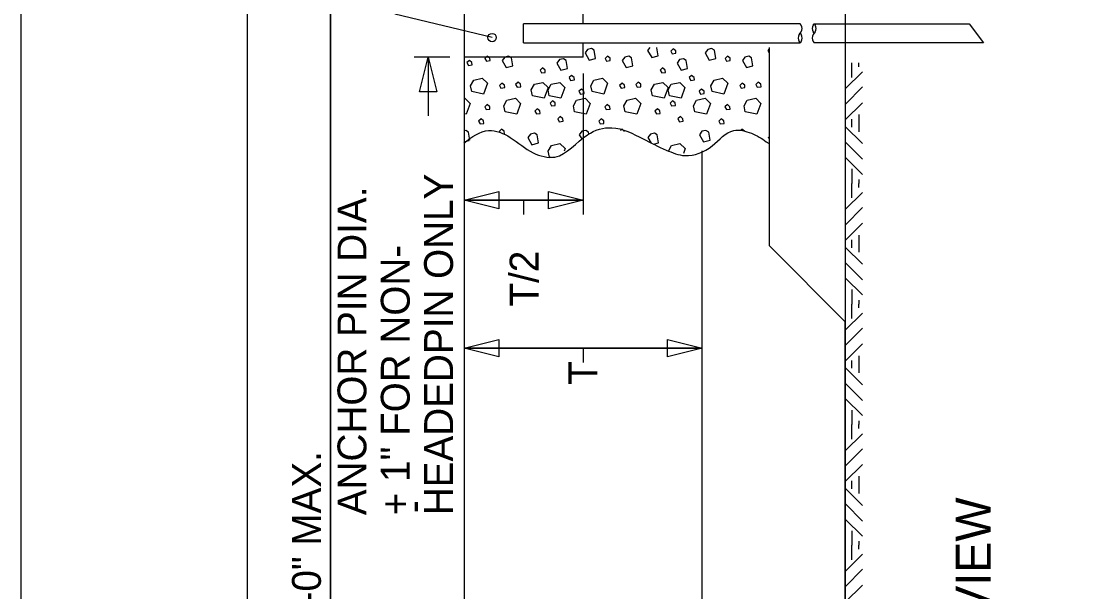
# Model space of a CAD drawing. Extents: x -0.8 to 7.7, y -0.5 to 10.5.
# Drawn here: x -0.625 to 2.323, y 5.043 to 6.622 of the extents above; entities that cross this region are included whole.
import ezdxf

# ---------------------------------------------------------------- set-up
doc = ezdxf.new("R2010")
doc.units = 0
for name, color, linetype in [('Level 1', 7, 'Continuous'), ('Level 2', 7, 'Continuous'), ('Level 3', 7, 'Continuous'), ('Level 63', 7, 'Continuous')]:
    doc.layers.add(name, color=color, linetype=linetype)

msp = doc.modelspace()

# ---------------------------------------------------------------- linework, layer by layer
at = {"layer": 'Level 1'}
for p, q in [((1.657, 6.5066), (1.657, 6.1729)), ((1.6754, 6.4663), (1.6754, 6.5066)), ((1.6948, 6.4958), (1.6948, 6.5066)), ((1.657, 6.4343), (1.7044, 6.4816)), ((1.6577, 6.3925), (1.7051, 6.4399)), ((1.657, 6.3489), (1.7044, 6.3962)), ((1.6754, 6.3289), (1.6754, 6.3508)), ((1.695, 6.316), (1.695, 6.3636)), ((1.657, 6.3306), (1.7044, 6.2832)), ((1.6577, 6.2871), (1.7051, 6.2397)), ((1.657, 6.2454), (1.7044, 6.198)), ((1.6754, 6.2132), (1.6754, 6.1729)), ((1.657, 6.1729), (1.657, 5.8392)), ((1.6754, 6.1326), (1.6754, 6.1729)), ((1.6948, 6.1839), (1.6948, 6.1729)), ((1.6948, 6.1619), (1.6948, 6.1729)), ((1.657, 6.1006), (1.7044, 6.1479)), ((1.6577, 6.0587), (1.7051, 6.1061)), ((1.657, 6.0152), (1.7044, 6.0625)), ((1.6754, 5.9951), (1.6754, 6.017)), ((1.695, 5.9823), (1.695, 6.0298)), ((1.657, 5.9969), (1.7044, 5.9496)), ((1.6577, 5.9534), (1.7051, 5.906)), ((1.657, 5.9117), (1.7044, 5.8643)), ((1.6754, 5.8795), (1.6754, 5.8392)), ((1.657, 5.8392), (1.657, 5.5054)), ((1.6754, 5.7988), (1.6754, 5.8392)), ((1.6948, 5.8502), (1.6948, 5.8392)), ((1.6948, 5.8282), (1.6948, 5.8392)), ((1.657, 5.7667), (1.7044, 5.8141)), ((1.6577, 5.7249), (1.7051, 5.7724)), ((1.657, 5.6813), (1.7044, 5.7288)), ((1.695, 5.6485), (1.695, 5.6961)), ((1.657, 5.6632), (1.7044, 5.6159)), ((1.6754, 5.6614), (1.6754, 5.6832)), ((1.6577, 5.6196), (1.7051, 5.5723)), ((1.657, 5.5778), (1.7044, 5.5305)), ((1.6754, 5.5458), (1.6754, 5.5054)), ((1.6948, 5.5163), (1.6948, 5.5054)), ((1.657, 5.5054), (1.657, 5.1717)), ((1.6754, 5.4651), (1.6754, 5.5054)), ((1.6948, 5.4944), (1.6948, 5.5054)), ((1.657, 5.4329), (1.7044, 5.4803)), ((1.6577, 5.3912), (1.7051, 5.4386)), ((1.657, 5.3476), (1.7044, 5.395)), ((1.6754, 5.3276), (1.6754, 5.3495)), ((1.695, 5.3148), (1.695, 5.3624)), ((1.657, 5.3294), (1.7044, 5.282)), ((1.6577, 5.2859), (1.7051, 5.2383)), ((1.657, 5.244), (1.7044, 5.1966)), ((1.6754, 5.2119), (1.6754, 5.1717)), ((1.657, 5.1717), (1.657, 4.8378)), ((1.6754, 5.1313), (1.6754, 5.1717)), ((1.6948, 5.1825), (1.6948, 5.1717)), ((1.6948, 5.1607), (1.6948, 5.1717)), ((1.657, 5.0992), (1.7044, 5.1466)), ((1.6577, 5.0575), (1.7051, 5.1049)), ((1.657, 5.0138), (1.7044, 5.0612))]:
    msp.add_line(p, q, dxfattribs=at)
at = {"layer": 'Level 2'}
for p, q in [((1.657, 8.3376), (1.657, 1.4344)), ((0.6785, 6.5764), (0.4095, 6.6415)), ((0.601, 6.6546), (0.601, 6.5226)), ((0.931, 6.615), (0.931, 6.6546)), ((1.5319, 6.615), (0.766, 6.615)), ((0.766, 6.5622), (0.766, 6.615)), ((1.5348, 6.6111), (1.5319, 6.615)), ((1.5679, 6.6111), (1.5708, 6.615)), ((1.5708, 6.615), (2.0002, 6.615)), ((1.5708, 6.615), (1.5736, 6.6111)), ((2.0002, 6.615), (2.0398, 6.5622)), ((1.5291, 6.5847), (1.5348, 6.5924)), ((1.5319, 6.5886), (1.5348, 6.5847)), ((1.5736, 6.5924), (1.5679, 6.5847)), ((1.5708, 6.5886), (1.5679, 6.5924)), ((0.766, 6.5622), (1.5319, 6.5622)), ((0.931, 6.5226), (0.931, 6.5622)), ((1.4458, 6.549), (1.4458, 6.0013)), ((1.5319, 6.5622), (1.5291, 6.566)), ((1.5348, 6.566), (1.5319, 6.5622)), ((1.5679, 6.566), (1.5708, 6.5622)), ((2.0398, 6.5622), (1.5708, 6.5622)), ((0.5614, 6.5226), (0.4624, 6.5226)), ((0.601, 6.5226), (0.601, 3.4538)), ((0.931, 6.5226), (0.601, 6.5226)), ((0.931, 6.4768), (0.931, 6.087)), ((1.261, 3.7329), (1.261, 6.2633)), ((0.766, 6.1266), (0.766, 6.087)), ((1.657, 5.7901), (1.4458, 6.0013)), ((1.657, 4.2062), (1.657, 5.7901)), ((0.931, 5.7172), (0.931, 5.6776))]:
    msp.add_line(p, q, dxfattribs=at)
for points in [[(0.9474, 6.5145), (0.9653, 6.5191), (0.9618, 6.5417), (0.954, 6.5463), (0.9433, 6.5438), (0.9362, 6.534)], [(1.1776, 6.5314), (1.1878, 6.533), (1.1872, 6.5396), (1.1802, 6.5454), (1.1735, 6.5392)], [(1.28, 6.5145), (1.2981, 6.5191), (1.2945, 6.5417), (1.2868, 6.5463), (1.2761, 6.5438), (1.2688, 6.534)], [(0.6628, 6.5115), (0.6731, 6.5131), (0.6726, 6.5197), (0.6654, 6.5253), (0.6588, 6.5191)], [(0.7178, 6.4935), (0.7357, 6.4981), (0.7321, 6.5207), (0.7244, 6.5253), (0.7136, 6.5227), (0.7065, 6.5131)], [(0.8695, 6.4864), (0.8875, 6.4909), (0.8839, 6.5136), (0.8762, 6.5181), (0.8654, 6.5156), (0.8581, 6.5058)], [(0.9956, 6.5115), (1.0059, 6.5131), (1.0053, 6.5197), (0.9981, 6.5253), (0.9915, 6.5191)], [(1.0503, 6.4935), (1.0684, 6.4981), (1.0649, 6.5207), (1.0571, 6.5253), (1.0464, 6.5227), (1.0391, 6.5131)], [(1.2021, 6.4864), (1.2202, 6.4909), (1.2165, 6.5136), (1.2087, 6.5181), (1.198, 6.5156), (1.1909, 6.5058)], [(1.3283, 6.5115), (1.3385, 6.5131), (1.3381, 6.5197), (1.3308, 6.5253), (1.3242, 6.5191)], [(1.3831, 6.4935), (1.4011, 6.4981), (1.3975, 6.5207), (1.3898, 6.5253), (1.379, 6.5227), (1.3719, 6.5131)], [(0.6132, 6.4997), (0.6235, 6.5013), (0.6229, 6.5079), (0.6158, 6.5136), (0.6091, 6.5075)], [(0.8156, 6.4786), (0.8259, 6.4802), (0.8254, 6.4868), (0.8182, 6.4926), (0.8116, 6.4864)], [(1.1484, 6.4786), (1.1586, 6.4802), (1.1582, 6.4868), (1.1509, 6.4926), (1.1442, 6.4864)], [(0.6229, 6.4269), (0.6192, 6.4434), (0.6281, 6.4591), (0.6516, 6.4644), (0.666, 6.4505), (0.6553, 6.4203)], [(0.8962, 6.4581), (0.9065, 6.4596), (0.9059, 6.4663), (0.8987, 6.472), (0.8921, 6.4658)], [(0.9556, 6.4269), (0.952, 6.4434), (0.9607, 6.4591), (0.9843, 6.4644), (0.9986, 6.4505), (0.9879, 6.4203)], [(1.2288, 6.4581), (1.2391, 6.4596), (1.2386, 6.4663), (1.2314, 6.472), (1.2247, 6.4658)], [(1.2883, 6.4269), (1.2848, 6.4434), (1.2935, 6.4591), (1.317, 6.4644), (1.3314, 6.4505), (1.3205, 6.4203)], [(0.7033, 6.4366), (0.7136, 6.4381), (0.7131, 6.4448), (0.706, 6.4505), (0.6994, 6.4443)], [(0.7481, 6.4391), (0.7582, 6.4407), (0.7577, 6.4473), (0.7506, 6.453), (0.7438, 6.4468)], [(0.7906, 6.4151), (0.7869, 6.4315), (0.7957, 6.4473), (0.8192, 6.4525), (0.8336, 6.4386), (0.8229, 6.4085)], [(0.8372, 6.4151), (0.8336, 6.4315), (0.8423, 6.4473), (0.8659, 6.4525), (0.8802, 6.4386), (0.8695, 6.4085)], [(0.9232, 6.4203), (0.9335, 6.4217), (0.933, 6.4283), (0.9259, 6.4341), (0.9193, 6.4279)], [(1.0361, 6.4366), (1.0464, 6.4381), (1.0459, 6.4448), (1.0386, 6.4505), (1.032, 6.4443)], [(1.0807, 6.4391), (1.0909, 6.4407), (1.0905, 6.4473), (1.0832, 6.453), (1.0766, 6.4468)], [(1.1232, 6.4151), (1.1196, 6.4315), (1.1284, 6.4473), (1.152, 6.4525), (1.1662, 6.4386), (1.1555, 6.4085)], [(1.1699, 6.4151), (1.1662, 6.4315), (1.1749, 6.4473), (1.1986, 6.4525), (1.213, 6.4386), (1.2021, 6.4085)], [(1.256, 6.4203), (1.2663, 6.4217), (1.2658, 6.4283), (1.2585, 6.4341), (1.2519, 6.4279)], [(1.3689, 6.4366), (1.379, 6.4381), (1.3786, 6.4448), (1.3714, 6.4505), (1.3646, 6.4443)], [(1.4133, 6.4391), (1.4236, 6.4407), (1.4231, 6.4473), (1.416, 6.453), (1.4094, 6.4468)], [(0.7147, 6.371), (0.7111, 6.3874), (0.7198, 6.4032), (0.7433, 6.4085), (0.7577, 6.3945), (0.7469, 6.3643)], [(0.8434, 6.3874), (0.8537, 6.389), (0.8531, 6.3956), (0.8459, 6.4013), (0.8393, 6.3951)], [(0.9074, 6.371), (0.9038, 6.3874), (0.9125, 6.4032), (0.9362, 6.4085), (0.9505, 6.3945), (0.9397, 6.3643)], [(1.0473, 6.371), (1.0437, 6.3874), (1.0526, 6.4032), (1.0761, 6.4085), (1.0905, 6.3945), (1.0796, 6.3643)], [(1.176, 6.3874), (1.1863, 6.389), (1.1858, 6.3956), (1.1786, 6.4013), (1.1719, 6.3951)], [(1.24, 6.371), (1.2365, 6.3874), (1.2453, 6.4032), (1.2688, 6.4085), (1.2832, 6.3945), (1.2725, 6.3643)], [(1.3801, 6.371), (1.3765, 6.3874), (1.3852, 6.4032), (1.4089, 6.4085), (1.4231, 6.3945), (1.4124, 6.3643)], [(0.6624, 6.3772), (0.6726, 6.3787), (0.672, 6.3853), (0.665, 6.391), (0.6583, 6.3848)], [(0.8014, 6.3654), (0.8116, 6.3669), (0.811, 6.3735), (0.8039, 6.3792), (0.7972, 6.373)], [(0.995, 6.3772), (1.0053, 6.3787), (1.0048, 6.3853), (0.9975, 6.391), (0.9909, 6.3848)], [(1.134, 6.3654), (1.1442, 6.3669), (1.1437, 6.3735), (1.1367, 6.3792), (1.1299, 6.373)], [(1.3278, 6.3772), (1.3381, 6.3787), (1.3376, 6.3853), (1.3303, 6.391), (1.3236, 6.3848)], [(0.6455, 6.3378), (0.6558, 6.3392), (0.6553, 6.3459), (0.648, 6.3515), (0.6413, 6.3453)], [(0.8649, 6.3438), (0.8752, 6.3453), (0.8746, 6.352), (0.8674, 6.3577), (0.8608, 6.3515)], [(0.9781, 6.3378), (0.9884, 6.3392), (0.9879, 6.3459), (0.9808, 6.3515), (0.974, 6.3453)], [(1.1975, 6.3438), (1.2078, 6.3453), (1.2073, 6.352), (1.2002, 6.3577), (1.1934, 6.3515)], [(1.3108, 6.3378), (1.3211, 6.3392), (1.3205, 6.3459), (1.3134, 6.3515), (1.3068, 6.3453)], [(0.7891, 6.2802), (0.8069, 6.285), (0.8034, 6.3074), (0.7957, 6.312), (0.7849, 6.3095), (0.7776, 6.2997)], [(1.2642, 6.288), (1.2823, 6.2925), (1.2786, 6.3152), (1.2708, 6.3197), (1.2601, 6.3172), (1.253, 6.3074)]]:
    msp.add_lwpolyline(points, close=True, dxfattribs=at)
for points in [[(1.1155, 6.549), (1.1093, 6.5406), (1.1207, 6.5211), (1.1386, 6.5259), (1.135, 6.5484), (1.134, 6.549)], [(1.4458, 6.5457), (1.4421, 6.5406), (1.4457, 6.5346)], [(0.6014, 6.408), (0.6034, 6.4085), (0.6178, 6.3945), (0.607, 6.3643), (0.6015, 6.3655)], [(0.6166, 6.293), (0.6132, 6.3152), (0.6055, 6.3197), (0.6017, 6.3188)], [(0.7116, 6.3104), (0.7126, 6.3104), (0.712, 6.3172), (0.7049, 6.3227), (0.6983, 6.3166), (0.6999, 6.3136)], [(0.9466, 6.3104), (0.9458, 6.3152), (0.9381, 6.3197), (0.9274, 6.3172), (0.9202, 6.3074), (0.9268, 6.2962)], [(1.0448, 6.3168), (1.0448, 6.3172), (1.0377, 6.3227), (1.0341, 6.3195)], [(1.1262, 6.2814), (1.1397, 6.285), (1.1361, 6.3074), (1.1284, 6.312), (1.1177, 6.3095), (1.1104, 6.2997), (1.119, 6.2848)], [(1.3776, 6.317), (1.3776, 6.3172), (1.3703, 6.3227), (1.3671, 6.3198)], [(0.6018, 6.2888), (0.615, 6.2921)], [(0.843, 6.2448), (0.8377, 6.2459), (0.8341, 6.2624), (0.8428, 6.2782), (0.8665, 6.2834), (0.8807, 6.2695), (0.8779, 6.2619)], [(1.1669, 6.2624), (1.1755, 6.2782), (1.1991, 6.2834), (1.2135, 6.2695), (1.2085, 6.2555)], [(1.4442, 6.3012), (1.4432, 6.2997), (1.4441, 6.2979)]]:
    msp.add_lwpolyline(points, dxfattribs=at)
msp.add_circle((0.6785, 6.5764), 0.0117, dxfattribs=at)
for centre, major_axis in [((1.5279, 6.6018), (0, -0.0132)), ((1.5748, 6.6018), (0, 0.0132)), ((1.5668, 6.6018), (0, -0.0132)), ((1.536, 6.5754), (0, 0.0132)), ((1.5279, 6.5754), (0, -0.0132)), ((1.5748, 6.5754), (0, 0.0132))]:
    msp.add_ellipse(centre, major_axis=major_axis, ratio=0.732667, start_param=0.785398, end_param=2.356194, dxfattribs=at)
msp.add_spline([(0.6004, 6.2847), (0.6691, 6.3195), (0.7292, 6.3001), (0.7929, 6.2576), (0.8529, 6.246), (0.943, 6.3078), (1.0105, 6.3272), (1.0968, 6.2963), (1.1606, 6.2654), (1.2131, 6.2499), (1.2881, 6.277), (1.3481, 6.3195), (1.3968, 6.3118), (1.4382, 6.2885), (1.4441, 6.284)], degree=3, dxfattribs=at)
at = {"layer": 'Level 3'}
for p, q in [((0, 9.9), (0, 0)), ((0.2314, 8.1661), (0.2314, 1.8302)), ((0.2314, 1.8302), (0.2314, 8.166)), ((0.502, 6.5226), (0.502, 6.3601)), ((0.601, 6.1266), (0.931, 6.1266)), ((0.931, 6.1266), (0.601, 6.1266)), ((1.657, 4.2062), (1.657, 5.7901)), ((0.601, 5.7172), (1.261, 5.7172)), ((1.261, 5.7172), (0.601, 5.7172))]:
    msp.add_line(p, q, dxfattribs=at)
for points in [[(0.478, 6.4266), (0.502, 6.5226), (0.526, 6.4266)], [(0.697, 6.1026), (0.601, 6.1266), (0.697, 6.1506)], [(0.835, 6.1506), (0.931, 6.1266), (0.835, 6.1026)], [(0.697, 5.6932), (0.601, 5.7172), (0.697, 5.7412)], [(1.165, 5.7412), (1.261, 5.7172), (1.165, 5.6932)]]:
    msp.add_lwpolyline(points, close=True, dxfattribs=at)
at = {"layer": 'Level 63'}
msp.add_lwpolyline([(-0.6254, -0.2738), (-0.6254, 10.2741), (7.5253, 10.2741), (7.5253, -0.2738)], close=True, dxfattribs=at)

# ---------------------------------------------------------------- texts
at = {"layer": 'Level 3'}
for s, height, p in [('HEADEDPIN ONLY', 0.08, (0.5704, 5.2547)), ('ANCHOR PIN DIA.', 0.08, (0.3305, 5.2547)), ('+ 1" FOR NON-', 0.08, (0.4505, 5.2547)), ('T/2', 0.08, (0.8074, 5.8322)), ('T', 0.08, (0.9702, 5.6156)), ('4\'-0" MIN.; 8\'-0" MAX.', 0.08, (0.2045, 4.3998)), ('-', 0.08, (0.4995, 5.2604)), ('SIDE VIEW', 0.0968, (2.06, 4.635))]:
    msp.add_text(s, height=height, rotation=90, dxfattribs=at).set_placement(p)

doc.saveas('drawing.dxf')
